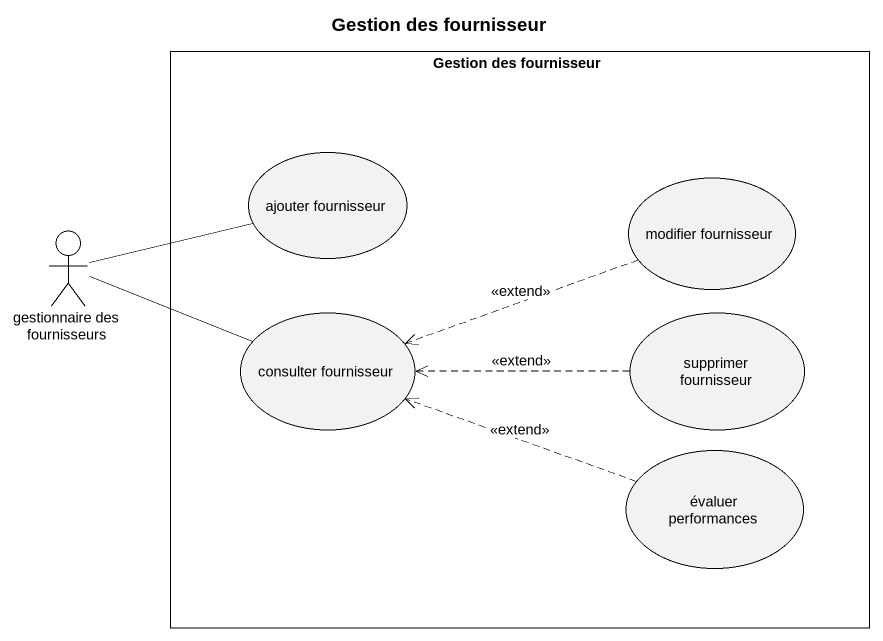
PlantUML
@startuml
title Gestion des fournisseur
rectangle "Gestion des fournisseur" as Gestion_des_fournisseur {
  usecase "ajouter fournisseur" as ajouter_fournisseur
  usecase "modifier fournisseur" as modifier_fournisseur
  usecase "consulter fournisseur" as consulter_fournisseur
  usecase "supprimer fournisseur" as supprimer_fournisseur
  usecase "évaluer performances" as évaluer_performances
}
actor "gestionnaire des fournisseurs" as gestionnaire_des
modifier_fournisseur .left.> consulter_fournisseur : <<extend>>
gestionnaire_des -right- ajouter_fournisseur
gestionnaire_des -right- consulter_fournisseur
supprimer_fournisseur .left.> consulter_fournisseur : <<extend>>
évaluer_performances .left.> consulter_fournisseur : <<extend>>
@enduml
